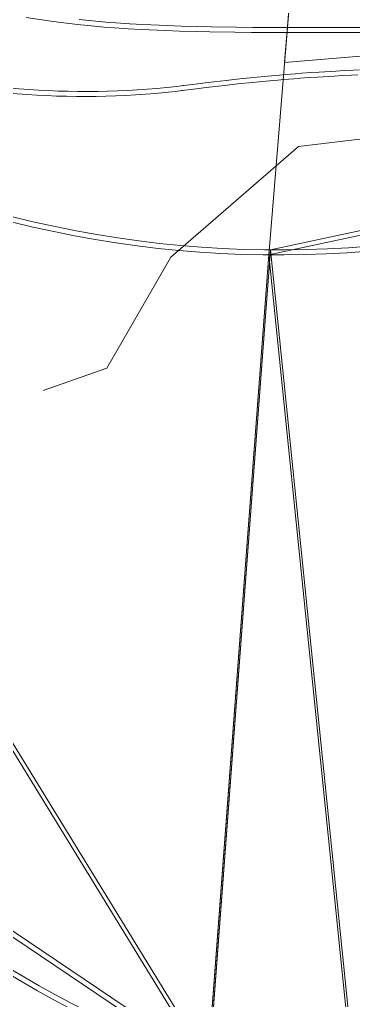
# Model space of a CAD drawing. Header units: metres. Extents: x -1097 to 1588, y -673 to 884.
# Drawn here: x 467.8 to 499.2, y 345.5 to 437.7 of the extents above; entities that cross this region are included whole.
import ezdxf

# ---------------------------------------------------------------- set-up
doc = ezdxf.new("R2010")
doc.units = ezdxf.units.M
for name, color, linetype, lineweight, plot in [('CRECIDA_Q2', 150, 'Continuous', 0, False), ('ESCALERAS', 7, 'Continuous', 0, False), ('EXTENSIONES', 252, 'Continuous', 0, False), ('Solado', 7, 'Continuous', 0, False), ('TERRENO', 188, 'Continuous', 0, False), ('TEXTO', 7, 'Continuous', 0, False), ('VISTA LEJOS', 7, 'Continuous', 0, False)]:
    doc.layers.add(name, color=color, linetype=linetype, lineweight=lineweight, plot=plot)

msp = doc.modelspace()

# ---------------------------------------------------------------- linework, layer by layer
at = {"layer": 'CRECIDA_Q2'}
msp.add_lwpolyline([(470, 402.836), (476, 404.921), (482, 415.332), (494, 425.743), (500, 426.474), (506, 427.085), (512, 427.611), (518, 428.135), (524, 428.697), (530, 429.294), (536, 429.906), (542, 430.537), (548, 431.179), (554, 431.826), (560, 432.474), (566, 433.119), (572, 433.75), (578, 434.362), (584, 441.959)], dxfattribs=at)
at = {"layer": 'ESCALERAS'}
for points in [[(478.653, 248.928), (491.207, 415.553)], [(478.804, 249.397), (491.358, 416.023)]]:
    msp.add_lwpolyline(points, dxfattribs=at)
at = {"layer": 'EXTENSIONES'}
for points in [[(494.422, 454.869), (491.207, 415.553)], [(492.684, 433.615), (543.902, 437.876)]]:
    msp.add_lwpolyline(points, dxfattribs=at)
at = {"layer": 'Solado'}
msp.add_lwpolyline([(494.422, 454.869), (492.684, 433.615), (543.902, 437.876)], dxfattribs=at)
at = {"layer": 'TERRENO'}
for points in [[(468.397, 437.844), (470.73, 437.52)], [(470.73, 437.52), (471.939, 437.36)], [(471.939, 437.36), (473.235, 437.204)], [(473.235, 437.204), (474.186, 437.104)], [(474.186, 437.104), (475.741, 436.96)], [(475.741, 436.96), (476.691, 436.884)], [(476.691, 436.884), (477.987, 436.8)], [(477.987, 436.8), (479.197, 436.736)], [(479.197, 436.736), (481.53, 436.628)], [(481.53, 436.628), (482.826, 436.576)], [(482.826, 436.576), (484.381, 436.528)], [(484.381, 436.528), (485.677, 436.5)], [(485.677, 436.5), (488.01, 436.464)], [(488.01, 436.464), (489.565, 436.448)], [(489.565, 436.448), (491.898, 436.436)], [(491.898, 436.436), (494.231, 436.432)], [(494.231, 436.432), (498.897, 436.432)], [(498.897, 436.432), (501.229, 436.432)], [(483.009, 430.987), (483.901, 431.098), (485.082, 431.242), (485.879, 431.336), (487.088, 431.477), (487.77, 431.554), (488.605, 431.644), (489.316, 431.717), (490.612, 431.846), (491.293, 431.912), (492.042, 431.981), (492.608, 432.029), (493.559, 432.104), (494.154, 432.149), (494.989, 432.206), (495.786, 432.258), (497.341, 432.355), (498.138, 432.403), (498.973, 432.45), (499.569, 432.48)]]:
    msp.add_lwpolyline(points, dxfattribs=at)
msp.add_lwpolyline([(453.872, 433.136, 0.098811), (483.316, 431.025, -0.512664)], format="xyb", dxfattribs=at)
at = {"layer": 'TEXTO', "color": 141}
for points in [[(942.808, 512.252), (491.207, 415.553), (499.794, 331.664)], [(396.732, 398.931), (485.451, 339.157), (428.143, 432.529)]]:
    msp.add_lwpolyline(points, dxfattribs=at)
at = {"layer": 'VISTA LEJOS'}
for points in [[(942.808, 512.252), (491.207, 415.553), (499.794, 331.664)], [(942.959, 512.721), (491.358, 416.023), (499.945, 332.134)], [(473.386, 437.673), (474.337, 437.573), (475.892, 437.429), (476.842, 437.353), (478.138, 437.269), (479.348, 437.205), (481.681, 437.097), (482.977, 437.045), (484.532, 436.997), (485.828, 436.969), (488.161, 436.933), (489.716, 436.917), (492.049, 436.905), (494.382, 436.901), (499.047, 436.901), (501.38, 436.902)], [(396.882, 399.401), (485.602, 339.627), (428.294, 432.999)], [(483.16, 431.457), (484.052, 431.567), (485.233, 431.711), (486.03, 431.806), (487.239, 431.946), (487.921, 432.023), (488.756, 432.113), (489.466, 432.186), (490.762, 432.316), (491.444, 432.382), (492.193, 432.45), (492.759, 432.498), (493.71, 432.574), (494.305, 432.618), (495.14, 432.676), (495.937, 432.728), (497.492, 432.825), (498.289, 432.873), (499.124, 432.92), (499.719, 432.95)], [(396.732, 398.931), (485.451, 339.157), (428.143, 432.529)], [(483.009, 430.987), (483.901, 431.098), (485.082, 431.242), (485.879, 431.336), (487.088, 431.477), (487.77, 431.554), (488.605, 431.644), (489.316, 431.717), (490.612, 431.846), (491.293, 431.912), (492.042, 431.981), (492.608, 432.029), (493.559, 432.104), (494.154, 432.149), (494.989, 432.206), (495.786, 432.258), (497.341, 432.355), (498.138, 432.403), (498.973, 432.45), (499.569, 432.48)], [(491.207, 415.553), (473.596, 181.807)], [(491.358, 416.023), (473.747, 182.277)]]:
    msp.add_lwpolyline(points, dxfattribs=at)
for points in [[(418.044, 438.172), (419.225, 437.596), (420.396, 437.015), (422.729, 435.848), (423.881, 435.258), (425.004, 434.653), (425.724, 434.236), (426.761, 433.588), (427.308, 433.213), (428.143, 432.529, -0.036563), (467.105, 418.645, 0.157278), (529.367, 422.672, -0.212988), (593.165, 428.331, 0.213753), (664.221, 419.944, -0.089629), (719.281, 437.3, 0.226256), (787.777, 469.505, -0.207225)], [(418.044, 438.172), (419.225, 437.596), (420.396, 437.015), (422.729, 435.848), (423.881, 435.258), (425.004, 434.653), (425.724, 434.236), (426.761, 433.588), (427.308, 433.213), (428.143, 432.529, -0.036563), (467.105, 418.645, 0.157278), (529.367, 422.672, -0.212988), (593.165, 428.331, 0.213753), (664.221, 419.944, -0.089629), (719.281, 437.3, 0.226256), (787.777, 469.505, -0.207225)], [(419.376, 438.065), (420.547, 437.485), (422.88, 436.318), (424.032, 435.728), (425.155, 435.123), (425.875, 434.705), (426.912, 434.057), (427.459, 433.683), (428.294, 432.999, -0.036563), (467.256, 419.114, 0.157278), (529.518, 423.142, -0.212988), (593.316, 428.801, 0.213753), (664.372, 420.413, -0.089629), (719.432, 437.77, 0.226256)], [(453.872, 433.136, 0.098811), (483.316, 431.025, -0.512664)], [(454.023, 433.606, 0.098811), (483.466, 431.495, -0.512664)], [(441.536, 370.384, 0.132857), (484.839, 339.901, 0.132857)], [(441.386, 369.915, 0.132857), (484.689, 339.431, 0.132857)], [(441.386, 369.915, 0.132857), (484.689, 339.431, 0.132857)]]:
    msp.add_lwpolyline(points, format="xyb", dxfattribs=at)

doc.saveas('drawing.dxf')
